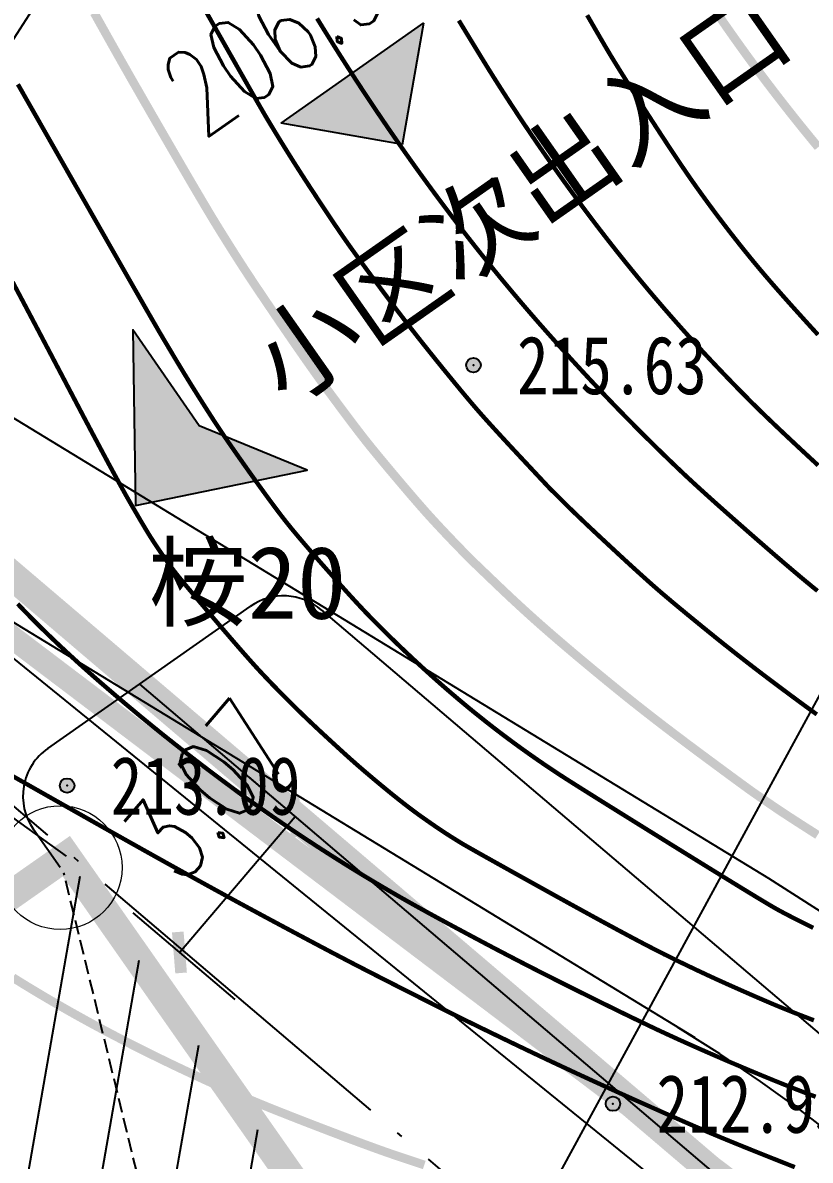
# Model space of a CAD drawing. Extents: x 36524600 to 36525730, y 2746759 to 2747713.
# Drawn here: x 36525044.26 to 36525057.8, y 2747414.23 to 2747433.79 of the extents above; entities that cross this region are included whole.
import ezdxf
from ezdxf.enums import TextEntityAlignment as Align

# ---------------------------------------------------------------- set-up
doc = ezdxf.new("R2010")
doc.units = 0
doc.header["$LTSCALE"] = 1000
doc.header["$MEASUREMENT"] = 0
for name, pattern in [('DASH', [0.35, 0.25, -0.1]), ('DOTE', [2.4200000000000004, 2, -0.2, 0.02, -0.2]), ('X2', [10, 8, -2])]:
    doc.linetypes.add(name, pattern=pattern)
for name, color, linetype in [('0-用地红线', 1, 'DOTE'), ('0-规划地下室', 2, 'Continuous'), ('0-规划建筑', 34, 'Continuous'), ('0-规划道路', 4, 'Continuous'), ('_0', 7, 'Continuous'), ('DGX', 251, 'Continuous'), ('DIM_COOR', 3, 'Continuous'), ('DIM_ELEV', 3, 'Continuous'), ('DIM_LEAD', 3, 'Continuous'), ('DIM_SYMB', 3, 'Continuous'), ('DLSS', 4, 'Continuous'), ('GCD', 252, 'Continuous'), ('PP-DX-PT', 251, 'Continuous'), ('PUB_DIM', 3, 'Continuous'), ('PUB_TEXT', 7, 'Continuous'), ('ZBTZ', 3, 'Continuous'), ('纵断_分栏线', 5, 'Continuous'), ('道路', 251, 'Continuous')]:
    doc.layers.add(name, color=color, linetype=linetype)
doc.layers.add('详细勘察布点方案1', color=96, linetype='Continuous', lineweight=5)
doc.styles.add('_TCH_DIM', font='SIMPLEX', dxfattribs={"bigfont": 'GBCBIG'})
doc.styles.add('_TCH_DIM_T3', font='SIMPLEX', dxfattribs={"width": 0.7058823529411765, "bigfont": 'GBCBIG'})
doc.styles.add('宋体', font='')
doc.styles.add('正等线体', font='宋体.shx', dxfattribs={"bigfont": '@@gbcbig.shx'})
doc.styles.add('黑体', font='simhei.ttf')
doc.styles.get('宋体').set_extended_font_data('SimSun')
doc.dimstyles.new('_TCH_ARCH_M_M&&1', dxfattribs={"dimtxt": 1.4875, "dimasz": 0.5, "dimexe": 1.25, "dimexo": 1.5, "dimgap": 0.6312500000000001, "dimtad": 1, "dimzin": 0, "dimdsep": 46, "dimtxsty": '_TCH_DIM_T3', "dimblk": 'ARCHTICK', "dimcen": 0.09, "dimclrt": 7, "dimazin": 2, "dimtfac": 1, "dimtdec": 0, "dimtix": 1, "dimtmove": 2, "dimatfit": 3, "dimfxl": 0, "dimtolj": 1, "dimtzin": 0, "dimarcsym": 0})

# ---------------------------------------------------------------- blocks, each defined once
blk = doc.blocks.new('A$C0AB94B1E')
h = blk.add_hatch()
h.set_pattern_fill('ANSI31', color=253, scale=10)
h.set_pattern_definition([(45, (0, 0), (-0.8838834764831843, 0.8838834764831844), [])])
h.paths.add_polyline_path([(3.50000000372529, -2.250000007450581), (3.49999999627471, -1.05000001937151), (10.99999807029963, -1.049999993294477), (10.99999805912375, -2.249999992549419), (17.80000000074506, -2.25000000372529), (17.80000000819564, 3.849999994039536), (17.80000045523047, 3.849999982863665), (17.79999954625964, 7.049999997019768), (10.99999902397394, 7.049999989569187), (10.99999919906259, 6.4499999769032), (7.500000007450581, 6.449999995529652), (7.500000007450581, 9.149999991059303), (6.49999999627471, 9.149999983608723), (6.5, 7.649999976158142), (5.299996089190245, 7.649999979883432), (5.299996104091406, 10.34999999403954), (-2.299999997019768, 10.34999999403954), (-2.299999997019768, 7.649999983608723), (-3.700000006705523, 7.649999976158142), (-3.700000006705523, 7.049999985843897), (-9.49999999254942, 7.049999993294477), (-9.5, 7.049999997019768), (-14.49999999627471, 7.049999978393316), (-14.50000001117587, -2.250000014901161), (-10.70000000670552, -2.250000018626451), (-10.69999999925494, -1.05000001937151), (-3.49999999627471, -1.05000001937151), (-3.50000000372529, -2.250000014901161)])
at = {"layer": '0-规划建筑', "const_width": 0.5}
blk.add_lwpolyline([(3.49999999627471, -1.05000001937151), (10.99999807029963, -1.049999993294477), (10.99999805912375, -2.249999992549419), (17.80000000074506, -2.25000000372529), (17.80000000819564, 3.849999994039536), (17.80000045523047, 3.849999982863665), (17.79999954625964, 7.049999997019768), (10.99999902397394, 7.049999989569187)], dxfattribs=at)
blk = doc.blocks.new('fdsafadf')
at = {"layer": '_0'}
h = blk.add_hatch(color=1, dxfattribs=at)
h.dxf.hatch_style = 1
h.paths.add_polyline_path([(6.604477675864473e-08, -0.2363507842837862), (-0.2630968902585664, 0.6553852909983107), (0.8126074999681805, -0.2363507839363592), (-0.263096889123517, -1.128086860264375)])
at = {"layer": '_0', "color": 1}
blk.add_lwpolyline([(6.604477675864473e-08, -0.2363507842837862), (-0.2630968902585664, 0.6553852909983107), (0.8126074999681805, -0.2363507839363592), (-0.263096889123517, -1.128086860264375)], close=True, dxfattribs=at)
blk = doc.blocks.new('_ArchTick')
at = {"color": 0, "linetype": 'ByBlock', "const_width": 0.4}
blk.add_lwpolyline([(-0.5, -0.5), (0.5, 0.5)], dxfattribs=at)
blk = doc.blocks.new('*D119')
at = {"layer": 'Defpoints', "color": 0, "transparency": 16777216}
for p in [(36525046.99656272, 2747421.7934338), (36525048.94175033, 2747420.137799155), (36525045.00742456, 2747419.456416458)]:
    blk.add_point(p, dxfattribs=at)
at = {"layer": 'PUB_DIM', "color": 0, "lineweight": -2, "transparency": 16777216}
for p, q in [((36525048.13882664, 2747420.821202789), (36525049.89363693, 2747419.327606644)), ((36525046.95261218, 2747417.800781809), (36525048.94175033, 2747420.137799155)), ((36525046.14968848, 2747418.484185446), (36525047.90449877, 2747416.990589298))]:
    blk.add_line(p, q, dxfattribs=at)
at = {"layer": 'PUB_DIM', "color": 0, "lineweight": -2, "transparency": 16777216, "xscale": 0.5, "yscale": 0.5, "zscale": 0.5}
for p, rotation in [((36525048.94175033, 2747420.137799155), 49.59743383378234), ((36525046.95261218, 2747417.800781809), 229.5974338337823)]:
    blk.add_blockref('_ArchTick', p, dxfattribs=dict(at, rotation=rotation))
at = {"layer": 'PUB_DIM', "color": 7, "transparency": 16777216, "insert": (36525047.44658787, 2747420.597230691), "char_height": 1.4875, "attachment_point": 5, "rotation": 49.59743383378233, "style": '_TCH_DIM_T3'}
blk.add_mtext('\\A1;3.07', dxfattribs=at)
blk = doc.blocks.new('gc200')
h = blk.add_hatch(color=256)
edge = h.paths.add_edge_path()
edge.add_arc((0, -5.551115123125783e-17), 0.2500000000000001, 0, 360)
blk.add_circle((0, -5.551115123125783e-17), 0.2500000000000001)
blk = doc.blocks.new('dxt')
at = {"color": 253, "linetype": 'Continuous', "const_width": 0.4, "flags": 128}
blk.add_lwpolyline([(36524922.61604883, 2747344.93800692), (36524949.84980333, 2747323.482457898), (36524956.19041754, 2747318.343128236), (36524981.12086248, 2747317.662737185), (36525049.0057507, 2747365.698391124), (36525057.08024363, 2747371.411938842), (36525063.17909683, 2747376.968154898), (36525066.0013711, 2747404.762423917), (36525064.28671034, 2747407.911012086), (36525064.28671034, 2747407.911012086), (36525039.283, 2747426.847)], close=True, dxfattribs=at)
at = {"layer": 'DGX', "color": 253, "linetype": 'Continuous', "flags": 128}
for points, const_width in [([(36525051.16494119, 2747414.146831863), (36525051.05620139, 2747414.182354703), (36525050.94757113, 2747414.218211113), (36525050.8390504, 2747414.254401091), (36525050.73063921, 2747414.290924638), (36525050.62233755, 2747414.327781755), (36525050.50750992, 2747414.367621517), (36525050.37952084, 2747414.413093002), (36525050.23837029, 2747414.464196209), (36525050.08405828, 2747414.520931138), (36525049.9165848, 2747414.58329779), (36525049.73594985, 2747414.651296165), (36525049.54215345, 2747414.724926262), (36525049.33519558, 2747414.804188081), (36525049.1284371, 2747414.883963657), (36525048.93523888, 2747414.959135022), (36525048.75560091, 2747415.029702179), (36525048.58952318, 2747415.095665126), (36525048.43700572, 2747415.157023862), (36525048.2980485, 2747415.21377839), (36525048.17265154, 2747415.265928707), (36525048.06081484, 2747415.313474815), (36525047.95583653, 2747415.358894059), (36525047.85101477, 2747415.404663783), (36525047.74634956, 2747415.450783988), (36525047.6418409, 2747415.497254675), (36525047.53748879, 2747415.544075842), (36525047.43329323, 2747415.59124749), (36525047.32925422, 2747415.638769619), (36525047.22537176, 2747415.686642228), (36525047.12153122, 2747415.734924324), (36525047.01761797, 2747415.783674911), (36525046.91363202, 2747415.832893988), (36525046.80957337, 2747415.882581557), (36525046.70544201, 2747415.932737616), (36525046.60123795, 2747415.983362166), (36525046.49696119, 2747416.034455208), (36525046.39261172, 2747416.08601674), (36525046.28845119, 2747416.137948224), (36525046.18474127, 2747416.190151124), (36525046.08148194, 2747416.242625437), (36525045.9786732, 2747416.295371165), (36525045.87631506, 2747416.348388307), (36525045.77440752, 2747416.401676863), (36525045.67295057, 2747416.455236834), (36525045.57194422, 2747416.509068219), (36525045.47128763, 2747416.563258077), (36525045.37087995, 2747416.617893467), (36525045.27072118, 2747416.67297439), (36525045.17081133, 2747416.728500844), (36525045.07115039, 2747416.78447283), (36525044.97173838, 2747416.840890348), (36525044.87257527, 2747416.897753398), (36525044.77366108, 2747416.955061981), (36525044.67500368, 2747417.012811508), (36525044.57661094, 2747417.070997396), (36525044.47848287, 2747417.129619644), (36525044.38061947, 2747417.188678252), (36525044.28302072, 2747417.248173219), (36525044.18568665, 2747417.308104546), (36525044.08861724, 2747417.368472233)], 0.1500000059604645), ([(36525057.53851564, 2747414.109138003), (36525057.31009128, 2747414.199457027), (36525057.09654552, 2747414.284297328), (36525056.89787837, 2747414.363658903), (36525056.71408983, 2747414.437541754), (36525056.5451799, 2747414.505945881), (36525056.39114857, 2747414.568871284), (36525056.25199585, 2747414.626317962), (36525056.12772174, 2747414.678285915), (36525056.00372385, 2747414.730913111), (36525055.8653998, 2747414.790337514), (36525055.71274959, 2747414.856559125), (36525055.54577322, 2747414.929577944), (36525055.36447069, 2747415.009393971), (36525055.168842, 2747415.096007206), (36525054.95888715, 2747415.189417649), (36525054.73460613, 2747415.289625299), (36525054.50332478, 2747415.393586065), (36525054.27236892, 2747415.498255854), (36525054.04173854, 2747415.603634667), (36525053.81143364, 2747415.709722502), (36525053.58145423, 2747415.816519361), (36525053.35180031, 2747415.924025242), (36525053.12247186, 2747416.032240146), (36525052.89346891, 2747416.141164074), (36525052.66830296, 2747416.248948794), (36525052.45048554, 2747416.353746075), (36525052.24001666, 2747416.455555918), (36525052.0368963, 2747416.554378322), (36525051.84112449, 2747416.650213287), (36525051.6527012, 2747416.743060814), (36525051.47162645, 2747416.832920902), (36525051.29790022, 2747416.919793553), (36525051.12966535, 2747417.004368586), (36525050.96506464, 2747417.087335826), (36525050.80409811, 2747417.168695271), (36525050.64676575, 2747417.248446924), (36525050.49306755, 2747417.326590782), (36525050.34300352, 2747417.403126846), (36525050.19657366, 2747417.478055117), (36525050.05377797, 2747417.551375593), (36525049.9041495, 2747417.628730684), (36525049.73722128, 2747417.715762795), (36525049.55299331, 2747417.812471928), (36525049.35146561, 2747417.918858081), (36525049.13263817, 2747418.034921256), (36525048.89651099, 2747418.160661452), (36525048.64308406, 2747418.296078669), (36525048.3723574, 2747418.441172907), (36525048.0824297, 2747418.59755282), (36525047.77139967, 2747418.766827062), (36525047.43926731, 2747418.948995632), (36525047.08603262, 2747419.144058531), (36525046.7116956, 2747419.352015758), (36525046.31625625, 2747419.572867314), (36525045.89971458, 2747419.806613199), (36525045.46207058, 2747420.053253412), (36525045.03761727, 2747420.293051559), (36525044.66064768, 2747420.506271244), (36525044.3311618, 2747420.692912467), (36525044.04915963, 2747420.852975229)], 0.075), ([(36525057.89689816, 2747415.320021003), (36525057.76164309, 2747415.370974332), (36525057.62246544, 2747415.424290642), (36525057.47526704, 2747415.481848567), (36525057.32004788, 2747415.543648107), (36525057.15680797, 2747415.609689262), (36525056.98554732, 2747415.679972032), (36525056.80626591, 2747415.754496417), (36525056.61896376, 2747415.833262417), (36525056.42364085, 2747415.916270032), (36525056.22777199, 2747416.000367102), (36525056.03883199, 2747416.082401468), (36525055.85682086, 2747416.16237313), (36525055.68173858, 2747416.240282088), (36525055.51358515, 2747416.316128342), (36525055.35236058, 2747416.389911892), (36525055.19806488, 2747416.461632737), (36525055.05069803, 2747416.531290879), (36525054.90284665, 2747416.602086246), (36525054.74709734, 2747416.677218771), (36525054.58345012, 2747416.756688451), (36525054.41190498, 2747416.840495289), (36525054.23246191, 2747416.928639283), (36525054.04512092, 2747417.021120434), (36525053.84988201, 2747417.117938742), (36525053.64674519, 2747417.219094206), (36525053.43984093, 2747417.322769941), (36525053.23329971, 2747417.427149061), (36525053.02712155, 2747417.532231566), (36525052.82130644, 2747417.638017457), (36525052.61585438, 2747417.744506733), (36525052.41076538, 2747417.851699393), (36525052.20603942, 2747417.959595439), (36525052.00167651, 2747418.068194871), (36525051.80394135, 2747418.173943173), (36525051.61909862, 2747418.273285832), (36525051.44714831, 2747418.366222848), (36525051.28809043, 2747418.452754221), (36525051.14192498, 2747418.532879951), (36525051.00865196, 2747418.606600037), (36525050.88827137, 2747418.673914481), (36525050.78078321, 2747418.734823281), (36525050.67993585, 2747418.792671975), (36525050.57947765, 2747418.850806098), (36525050.4794086, 2747418.909225652), (36525050.37972872, 2747418.967930637), (36525050.28043801, 2747419.026921051), (36525050.18153645, 2747419.086196896), (36525050.08302406, 2747419.145758171), (36525049.98490083, 2747419.205604875), (36525049.88708943, 2747419.265779296), (36525049.78951253, 2747419.326323718), (36525049.69217011, 2747419.387238141), (36525049.5950622, 2747419.448522566), (36525049.49818878, 2747419.510176992), (36525049.40154985, 2747419.572201419), (36525049.30514542, 2747419.634595847), (36525049.20897548, 2747419.697360276), (36525049.11304563, 2747419.760491044), (36525049.01736145, 2747419.823984486), (36525048.92192294, 2747419.887840602), (36525048.82673011, 2747419.952059392), (36525048.73178295, 2747420.016640856), (36525048.63708147, 2747420.081584996), (36525048.54262567, 2747420.146891809), (36525048.44841553, 2747420.212561296), (36525048.36007971, 2747420.274389678), (36525048.28324686, 2747420.328173172), (36525048.21791696, 2747420.37391178), (36525048.16409002, 2747420.411605502), (36525048.12176604, 2747420.441254336), (36525048.09094502, 2747420.462858284), (36525048.07162695, 2747420.476417345), (36525048.06381185, 2747420.48193152), (36525048.05617663, 2747420.487563745), (36525048.0373982, 2747420.501476956), (36525048.00747656, 2747420.523671153), (36525047.96641172, 2747420.554146337), (36525047.91420369, 2747420.592902507), (36525047.85085244, 2747420.639939664), (36525047.776358, 2747420.695257808), (36525047.69072035, 2747420.758856937), (36525047.59962214, 2747420.826742115), (36525047.50874601, 2747420.894918404), (36525047.41809197, 2747420.963385802), (36525047.32766001, 2747421.032144311), (36525047.23745012, 2747421.10119393), (36525047.14746232, 2747421.170534658), (36525047.0576966, 2747421.240166497), (36525046.96815297, 2747421.310089447), (36525046.87883513, 2747421.380300594), (36525046.78974681, 2747421.45079703), (36525046.70088799, 2747421.521578753), (36525046.6122587, 2747421.592645763), (36525046.52385891, 2747421.663998061), (36525046.43568864, 2747421.735635646), (36525046.34774788, 2747421.807558519), (36525046.26003663, 2747421.879766679), (36525046.17255854, 2747421.952257121), (36525046.08531724, 2747422.025026838), (36525045.99831273, 2747422.098075832), (36525045.91154501, 2747422.171404101), (36525045.82501408, 2747422.245011647), (36525045.73871994, 2747422.318898468), (36525045.6526626, 2747422.393064565), (36525045.56684204, 2747422.467509938), (36525045.48133362, 2747422.542282362), (36525045.39621267, 2747422.617429611), (36525045.31147919, 2747422.692951687), (36525045.22713318, 2747422.768848589), (36525045.14317465, 2747422.845120316), (36525045.05960359, 2747422.921766869), (36525044.97641999, 2747422.998788248), (36525044.89362387, 2747423.076184453), (36525044.81127064, 2747423.154020376), (36525044.72941571, 2747423.23236091), (36525044.6480591, 2747423.311206053), (36525044.56720079, 2747423.390555808), (36525044.48684078, 2747423.470410173), (36525044.40697908, 2747423.550769148), (36525044.32761569, 2747423.631632734), (36525044.2487506, 2747423.713000931), (36525044.17039613, 2747423.794860952)], 0.075), ([(36525057.86648946, 2747416.634588502), (36525057.78904215, 2747416.663891016), (36525057.71169125, 2747416.693444605), (36525057.63443673, 2747416.72324927), (36525057.55727862, 2747416.75330501), (36525057.48021691, 2747416.783611827), (36525057.40325158, 2747416.814169718), (36525057.32167947, 2747416.847133948), (36525057.23079737, 2747416.884659778), (36525057.13060529, 2747416.926747209), (36525057.02110323, 2747416.973396241), (36525056.90229118, 2747417.024606873), (36525056.77416915, 2747417.080379106), (36525056.63673713, 2747417.140712939), (36525056.48999514, 2747417.205608374), (36525056.33879726, 2747417.273210471), (36525056.18799759, 2747417.341664293), (36525056.03759614, 2747417.410969841), (36525055.8875929, 2747417.481127115), (36525055.73798789, 2747417.552136113), (36525055.58878108, 2747417.623996838), (36525055.4399725, 2747417.696709288), (36525055.29156213, 2747417.770273463), (36525055.13114017, 2747417.851552817), (36525054.94629683, 2747417.9474108), (36525054.73703209, 2747418.057847415), (36525054.50334597, 2747418.182862659), (36525054.24523846, 2747418.322456534), (36525053.96270957, 2747418.476629039), (36525053.65575929, 2747418.645380174), (36525053.32438761, 2747418.82870994), (36525053.00009893, 2747419.008742464), (36525052.71439761, 2747419.167601875), (36525052.46728364, 2747419.305288173), (36525052.25875705, 2747419.421801358), (36525052.08881781, 2747419.517141429), (36525051.95746593, 2747419.591308387), (36525051.86470141, 2747419.644302232), (36525051.81052426, 2747419.676122963), (36525051.7756763, 2747419.697413801), (36525051.74089937, 2747419.718817964), (36525051.70619348, 2747419.740335452), (36525051.67155863, 2747419.761966265), (36525051.6369948, 2747419.783710403), (36525051.60250201, 2747419.805567867), (36525051.56808026, 2747419.827538655), (36525051.53372954, 2747419.849622769), (36525051.4973861, 2747419.873317572), (36525051.45698619, 2747419.900120429), (36525051.41252981, 2747419.930031339), (36525051.36401696, 2747419.963050302), (36525051.31144764, 2747419.999177319), (36525051.25482184, 2747420.038412388), (36525051.19413957, 2747420.080755512), (36525051.12940083, 2747420.126206689), (36525051.06089999, 2747420.175138616), (36525050.98893141, 2747420.227923993), (36525050.91349508, 2747420.28456282), (36525050.83459102, 2747420.345055095), (36525050.75221921, 2747420.409400819), (36525050.66637966, 2747420.477599993), (36525050.57707237, 2747420.549652616), (36525050.48429734, 2747420.625558687), (36525050.39150096, 2747420.702317743), (36525050.30212966, 2747420.776929315), (36525050.21618342, 2747420.849393406), (36525050.13366225, 2747420.919710014), (36525050.05456614, 2747420.98787914), (36525049.9788951, 2747421.053900783), (36525049.90664912, 2747421.117774944), (36525049.8378282, 2747421.179501623), (36525049.77098798, 2747421.240032395), (36525049.70468408, 2747421.300318838), (36525049.63891649, 2747421.36036095), (36525049.57368521, 2747421.420158732), (36525049.50899026, 2747421.479712184), (36525049.44483162, 2747421.539021305), (36525049.38120929, 2747421.598086097), (36525049.3181233, 2747421.656906558), (36525049.25542936, 2747421.715733127), (36525049.19298324, 2747421.774816239), (36525049.13078495, 2747421.834155895), (36525049.06883448, 2747421.893752095), (36525049.00713182, 2747421.95360484), (36525048.945677, 2747422.013714128), (36525048.88446999, 2747422.07407996), (36525048.8235108, 2747422.134702337), (36525048.76280362, 2747422.195577074), (36525048.70235264, 2747422.25669999), (36525048.64215786, 2747422.318071084), (36525048.58221928, 2747422.379690356), (36525048.5225369, 2747422.441557807), (36525048.46311072, 2747422.503673436), (36525048.40394073, 2747422.566037243), (36525048.34502694, 2747422.628649229), (36525048.28095328, 2747422.697980214), (36525048.20630367, 2747422.78050102), (36525048.12107811, 2747422.876211646), (36525048.0252766, 2747422.985112092), (36525047.91889915, 2747423.107202358), (36525047.80194574, 2747423.242482445), (36525047.67441639, 2747423.390952352), (36525047.53631109, 2747423.552612079), (36525047.40024059, 2747423.712526664), (36525047.27881563, 2747423.855761143), (36525047.17203621, 2747423.982315516), (36525047.07990234, 2747424.092189783), (36525047.002414, 2747424.185383945), (36525046.93957122, 2747424.261898001), (36525046.89137397, 2747424.321731951), (36525046.85782227, 2747424.364885795), (36525046.83167784, 2747424.399760746), (36525046.8057024, 2747424.434758017), (36525046.77989595, 2747424.469877608), (36525046.7542585, 2747424.505119518), (36525046.72879004, 2747424.540483749), (36525046.70349058, 2747424.575970299), (36525046.6783601, 2747424.611579168), (36525046.65339862, 2747424.647310358), (36525046.62860841, 2747424.683160587), (36525046.60399175, 2747424.719126578), (36525046.57954865, 2747424.75520833), (36525046.5552791, 2747424.791405843), (36525046.5311831, 2747424.827719117), (36525046.50726065, 2747424.864148152), (36525046.48351175, 2747424.900692948), (36525046.45993641, 2747424.937353505), (36525046.43381517, 2747424.978861175), (36525046.40242857, 2747425.029947309), (36525046.36577661, 2747425.090611908), (36525046.3238593, 2747425.160854972), (36525046.27667665, 2747425.2406765), (36525046.22422864, 2747425.330076493), (36525046.16651527, 2747425.429054951), (36525046.10353655, 2747425.537611873), (36525046.02983389, 2747425.66708988), (36525045.93994869, 2747425.828831594), (36525045.83388095, 2747426.022837014), (36525045.71163067, 2747426.249106139), (36525045.57319785, 2747426.507638971), (36525045.41858249, 2747426.798435508), (36525045.2477846, 2747427.121495752), (36525045.06080417, 2747427.476819701), (36525044.87109974, 2747427.837820287), (36525044.69212987, 2747428.177910438), (36525044.52389456, 2747428.497090155), (36525044.36639381, 2747428.795359438), (36525044.21962761, 2747429.072718286), (36525044.08359598, 2747429.329166701)], 0.075), ([(36525057.93031511, 2747419.820895623), (36525057.84472495, 2747419.875154088), (36525057.7533557, 2747419.933354183), (36525057.66210097, 2747419.991733678), (36525057.57685436, 2747420.046530339), (36525057.49761588, 2747420.097744167), (36525057.42438553, 2747420.145375161), (36525057.3571633, 2747420.189423323), (36525057.29594918, 2747420.229888651), (36525057.2407432, 2747420.266771145), (36525057.19154534, 2747420.300070806), (36525057.14564088, 2747420.331420604), (36525057.10031512, 2747420.362453509), (36525057.05556804, 2747420.393169519), (36525057.01139965, 2747420.423568637), (36525056.96780995, 2747420.453650861), (36525056.92479895, 2747420.483416191), (36525056.88236663, 2747420.512864628), (36525056.84051301, 2747420.541996172), (36525056.78930991, 2747420.578226671), (36525056.71882919, 2747420.628971975), (36525056.62907085, 2747420.694232085), (36525056.52003488, 2747420.774006999), (36525056.39172129, 2747420.868296719), (36525056.24413007, 2747420.977101244), (36525056.07726123, 2747421.100420573), (36525055.89111476, 2747421.238254708), (36525055.69800542, 2747421.382043044), (36525055.51024796, 2747421.523224976), (36525055.32784238, 2747421.661800505), (36525055.15078868, 2747421.79776963), (36525054.97908685, 2747421.931132351), (36525054.81273691, 2747422.061888669), (36525054.65173885, 2747422.190038583), (36525054.49609267, 2747422.315582094), (36525054.3450397, 2747422.438651547), (36525054.19782126, 2747422.559379287), (36525054.05443737, 2747422.677765313), (36525053.91488802, 2747422.793809627), (36525053.7791732, 2747422.907512228), (36525053.64729293, 2747423.018873116), (36525053.5192472, 2747423.127892292), (36525053.39503601, 2747423.234569754), (36525053.27309132, 2747423.340460703), (36525053.15184508, 2747423.447120339), (36525053.03129728, 2747423.554548661), (36525052.91144793, 2747423.66274567), (36525052.79229704, 2747423.771711367), (36525052.67384461, 2747423.881445749), (36525052.55609062, 2747423.991948818), (36525052.43903507, 2747424.103220575), (36525052.32905111, 2747424.208474113), (36525052.23251183, 2747424.300922528), (36525052.14941725, 2747424.380565821), (36525052.07976736, 2747424.447403992), (36525052.02356216, 2747424.50143704), (36525051.98080166, 2747424.542664965), (36525051.95148585, 2747424.571087767), (36525051.93561473, 2747424.586705448), (36525051.92381166, 2747424.598682373), (36525051.90669999, 2747424.616182912), (36525051.8842797, 2747424.639207062), (36525051.85655081, 2747424.667754826), (36525051.82351332, 2747424.701826203), (36525051.78516722, 2747424.741421192), (36525051.74151251, 2747424.786539794), (36525051.69254921, 2747424.837182009), (36525051.64102217, 2747424.89067125), (36525051.58967626, 2747424.944330934), (36525051.53851148, 2747424.998161058), (36525051.48752784, 2747425.052161624), (36525051.43672533, 2747425.10633263), (36525051.38610396, 2747425.160674078), (36525051.33566371, 2747425.215185968), (36525051.28540461, 2747425.269868298), (36525051.23238117, 2747425.328304597), (36525051.17364793, 2747425.394078393), (36525051.1092049, 2747425.467189684), (36525051.03905207, 2747425.547638471), (36525050.96318944, 2747425.635424755), (36525050.88161701, 2747425.730548534), (36525050.79433479, 2747425.83300981), (36525050.70134276, 2747425.942808582), (36525050.60861898, 2747426.052838048), (36525050.52214149, 2747426.155991409), (36525050.44191027, 2747426.252268664), (36525050.36792533, 2747426.341669813), (36525050.30018667, 2747426.424194856), (36525050.2386943, 2747426.499843793), (36525050.1834482, 2747426.568616624), (36525050.13444839, 2747426.63051335), (36525050.08590934, 2747426.692781464), (36525050.03204554, 2747426.762668463), (36525049.97285699, 2747426.840174348), (36525049.90834369, 2747426.925299117), (36525049.83850563, 2747427.018042771), (36525049.76334283, 2747427.118405309), (36525049.68285527, 2747427.226386732), (36525049.59704296, 2747427.341987041), (36525049.50614712, 2747427.46557059), (36525049.41040894, 2747427.597501738), (36525049.30982842, 2747427.737780485), (36525049.20440558, 2747427.88640683), (36525049.0941404, 2747428.043380773), (36525048.97903288, 2747428.208702315), (36525048.85908304, 2747428.382371454), (36525048.73429086, 2747428.564388193), (36525048.61165237, 2747428.744196169), (36525048.49816356, 2747428.911239023), (36525048.39382445, 2747429.065516754), (36525048.29863504, 2747429.207029362), (36525048.21259531, 2747429.335776849), (36525048.13570528, 2747429.451759212), (36525048.06796495, 2747429.554976453), (36525048.00937431, 2747429.645428571), (36525047.95546295, 2747429.729563784), (36525047.90176047, 2747429.813830309), (36525047.84826688, 2747429.898228145), (36525047.79498217, 2747429.982757293), (36525047.74190633, 2747430.067417752), (36525047.68903937, 2747430.152209523), (36525047.6363813, 2747430.237132605), (36525047.5839321, 2747430.322186999), (36525047.52713613, 2747430.41529796), (36525047.46143775, 2747430.524390743), (36525047.38683694, 2747430.649465349), (36525047.30333371, 2747430.790521777), (36525047.21092807, 2747430.947560027), (36525047.10962, 2747431.120580099), (36525046.99940951, 2747431.309581994), (36525046.8802966, 2747431.514565711), (36525046.75909842, 2747431.723630109), (36525046.6426321, 2747431.924874049), (36525046.53089765, 2747432.118297528), (36525046.42389507, 2747432.303900548), (36525046.32162435, 2747432.481683109), (36525046.22408551, 2747432.65164521), (36525046.13127853, 2747432.813786852), (36525046.04320342, 2747432.968108034), (36525045.95235078, 2747433.128039482), (36525045.85121121, 2747433.307011919), (36525045.73978471, 2747433.505025346), (36525045.61807129, 2747433.722079763), (36525045.48607094, 2747433.95817517)], 0.1500000059604645), ([(36525047.19489879, 2747434.358031064), (36525047.815591, 2747433.262634131), (36525048.2255938, 2747432.542271928), (36525048.4249072, 2747432.196944456), (36525048.51930729, 2747432.039391636), (36525048.61457019, 2747431.882353392), (36525048.71069588, 2747431.725829724), (36525048.80768438, 2747431.569820632), (36525048.90553567, 2747431.414326116), (36525049.00424977, 2747431.259346175), (36525049.10382666, 2747431.10488081), (36525049.20426635, 2747430.95093002), (36525049.30212859, 2747430.802148065), (36525049.3939731, 2747430.663189203), (36525049.4797999, 2747430.534053432), (36525049.55960897, 2747430.414740754), (36525049.63340033, 2747430.305251169), (36525049.70117397, 2747430.205584676), (36525049.76292989, 2747430.115741275), (36525049.81866808, 2747430.035720967), (36525049.8749564, 2747429.956109094), (36525049.9383627, 2747429.867490999), (36525050.00888696, 2747429.769866683), (36525050.08652918, 2747429.663236145), (36525050.17128938, 2747429.547599386), (36525050.26316755, 2747429.422956405), (36525050.36216369, 2747429.289307202), (36525050.4682778, 2747429.146651778), (36525050.57830524, 2747428.999770998), (36525050.68904137, 2747428.853445728), (36525050.8004862, 2747428.707675968), (36525050.91263972, 2747428.562461718), (36525051.02550194, 2747428.417802978), (36525051.13907285, 2747428.273699748), (36525051.25335246, 2747428.130152028), (36525051.36834075, 2747427.987159818), (36525051.48023455, 2747427.849036429), (36525051.58523067, 2747427.720095171), (36525051.68332911, 2747427.600336044), (36525051.77452987, 2747427.489759049), (36525051.85883296, 2747427.388364185), (36525051.93623835, 2747427.296151452), (36525052.00674606, 2747427.213120851), (36525052.0703561, 2747427.139272382), (36525052.13459126, 2747427.065970563), (36525052.20697436, 2747426.984579918), (36525052.2875054, 2747426.895100444), (36525052.37618437, 2747426.797532143), (36525052.47301129, 2747426.691875014), (36525052.57798614, 2747426.578129057), (36525052.69110893, 2747426.456294273), (36525052.81237966, 2747426.32637066), (36525052.92989419, 2747426.200771686), (36525053.03174841, 2747426.091910817), (36525053.1179423, 2747425.999788053), (36525053.18847587, 2747425.924403394), (36525053.24334911, 2747425.86575684), (36525053.28256203, 2747425.823848391), (36525053.30611462, 2747425.798678047), (36525053.31400689, 2747425.790245808), (36525053.31813353, 2747425.786141632), (36525053.3303892, 2747425.773955478), (36525053.35077392, 2747425.753687345), (36525053.37928768, 2747425.725337234), (36525053.41593049, 2747425.688905145), (36525053.46070234, 2747425.644391077), (36525053.51360323, 2747425.591795031), (36525053.57463317, 2747425.531117007), (36525053.64407006, 2747425.462639472), (36525053.72219182, 2747425.386644892), (36525053.80899844, 2747425.303133268), (36525053.90448993, 2747425.212104599), (36525054.00866628, 2747425.113558887), (36525054.12152751, 2747425.007496131), (36525054.2430736, 2747424.89391633), (36525054.37330455, 2747424.772819485), (36525054.50381982, 2747424.652000732), (36525054.62621882, 2747424.539255207), (36525054.74050158, 2747424.434582911), (36525054.84666807, 2747424.337983843), (36525054.94471832, 2747424.249458003), (36525055.0346523, 2747424.169005392), (36525055.11647003, 2747424.096626009), (36525055.19017151, 2747424.032319854), (36525055.26436795, 2747423.96858298), (36525055.34767058, 2747423.89791144), (36525055.44007941, 2747423.820305234), (36525055.54159442, 2747423.735764361), (36525055.65221561, 2747423.644288822), (36525055.77194299, 2747423.545878617), (36525055.90077656, 2747423.440533746), (36525056.03871632, 2747423.328254208), (36525056.18148714, 2747423.212863655), (36525056.3248139, 2747423.098185738), (36525056.4686966, 2747422.984220456), (36525056.61313525, 2747422.870967811), (36525056.75812984, 2747422.7584278), (36525056.90368036, 2747422.646600426), (36525057.04978683, 2747422.535485687), (36525057.19644925, 2747422.425083583), (36525057.33890805, 2747422.318633768), (36525057.47240367, 2747422.219375893), (36525057.59693611, 2747422.127309958), (36525057.71250539, 2747422.042435962), (36525057.8191115, 2747421.964753907), (36525057.91675442, 2747421.894263792)], 0.075), ([(36525049.32087024, 2747433.861470846), (36525049.39031892, 2747433.748241373), (36525049.4601233, 2747433.6352293), (36525049.53028338, 2747433.522434627), (36525049.60079916, 2747433.409857355), (36525049.67166786, 2747433.297501914), (36525049.74288668, 2747433.185372734), (36525049.81445565, 2747433.073469816), (36525049.88637475, 2747432.961793159), (36525049.95864398, 2747432.850342763), (36525050.03126334, 2747432.739118628), (36525050.10423283, 2747432.628120755), (36525050.17755246, 2747432.517349143), (36525050.25121932, 2747432.406808151), (36525050.32523053, 2747432.296502139), (36525050.39958608, 2747432.186431107), (36525050.47428597, 2747432.076595054), (36525050.5493302, 2747431.96699398), (36525050.62471878, 2747431.857627886), (36525050.70045169, 2747431.748496771), (36525050.77652895, 2747431.639600636), (36525050.85299005, 2747431.530920933), (36525050.92987448, 2747431.422439114), (36525051.00718225, 2747431.31415518), (36525051.08491334, 2747431.20606913), (36525051.16306777, 2747431.098180965), (36525051.24164554, 2747430.990490684), (36525051.32064664, 2747430.882998289), (36525051.40007107, 2747430.775703777), (36525051.47985127, 2747430.668737017), (36525051.55991967, 2747430.562227875), (36525051.64027628, 2747430.456176351), (36525051.72092109, 2747430.350582445), (36525051.80185411, 2747430.245446158), (36525051.88307533, 2747430.140767489), (36525051.96458475, 2747430.036546438), (36525052.04638238, 2747429.932783005), (36525052.12851834, 2747429.82940696), (36525052.21104275, 2747429.726348075), (36525052.29395562, 2747429.623606348), (36525052.37725696, 2747429.52118178), (36525052.46094675, 2747429.419074371), (36525052.54502501, 2747429.317284121), (36525052.62949172, 2747429.215811029), (36525052.71434689, 2747429.114655096), (36525052.80026791, 2747429.01308305), (36525052.8879322, 2747428.910361618), (36525052.97733976, 2747428.8064908), (36525053.06849058, 2747428.701470596), (36525053.16138466, 2747428.595301007), (36525053.25602201, 2747428.487982031), (36525053.35240261, 2747428.37951367), (36525053.45052648, 2747428.269895924), (36525053.54866821, 2747428.160964297), (36525053.64510239, 2747428.054554297), (36525053.73982903, 2747427.950665923), (36525053.83284813, 2747427.849299175), (36525053.92415969, 2747427.750454053), (36525054.0137637, 2747427.654130558), (36525054.10166017, 2747427.560328689), (36525054.1878491, 2747427.469048446), (36525054.27333119, 2747427.379172045), (36525054.35910716, 2747427.289581701), (36525054.445177, 2747427.200277413), (36525054.53154072, 2747427.111259183), (36525054.61819831, 2747427.022527009), (36525054.70514978, 2747426.934080893), (36525054.79239513, 2747426.845920833), (36525054.87993436, 2747426.75804683), (36525054.96776362, 2747426.670462721), (36525055.05587909, 2747426.583172341), (36525055.14428077, 2747426.496175692), (36525055.23296866, 2747426.409472772), (36525055.32194275, 2747426.323063583), (36525055.41120305, 2747426.236948123), (36525055.50074956, 2747426.151126393), (36525055.59058228, 2747426.065598394), (36525055.68658818, 2747425.975325654), (36525055.79465425, 2747425.875269703), (36525055.91478048, 2747425.765430542), (36525056.04696688, 2747425.64580817), (36525056.19121344, 2747425.516402587), (36525056.34752017, 2747425.377213793), (36525056.51588707, 2747425.22824179), (36525056.69631412, 2747425.069486575), (36525056.87712397, 2747424.91116348), (36525057.04663926, 2747424.763487834), (36525057.20485999, 2747424.62645964), (36525057.35178614, 2747424.500078895), (36525057.48741772, 2747424.384345599), (36525057.61175474, 2747424.279259754), (36525057.72479719, 2747424.184821359), (36525057.82654507, 2747424.101030414), (36525057.9289851, 2747424.018083482)], 0.075), ([(36525051.75927673, 2747433.825384196), (36525052.00844754, 2747433.417080536), (36525052.18210503, 2747433.133496415), (36525052.28024922, 2747432.974631838), (36525052.34079143, 2747432.878226615), (36525052.40164296, 2747432.782020563), (36525052.46280383, 2747432.686013682), (36525052.52427402, 2747432.590205972), (36525052.58605355, 2747432.494597433), (36525052.64814241, 2747432.399188064), (36525052.71054059, 2747432.303977866), (36525052.77324812, 2747432.208966838), (36525052.83626235, 2747432.114158948), (36525052.89958064, 2747432.019558161), (36525052.96320301, 2747431.925164476), (36525053.02712946, 2747431.830977895), (36525053.09135998, 2747431.736998417), (36525053.15589458, 2747431.643226042), (36525053.22073326, 2747431.549660771), (36525053.285876, 2747431.456302602), (36525053.3513201, 2747431.363155432), (36525053.41706282, 2747431.270223155), (36525053.48310415, 2747431.177505772), (36525053.54944412, 2747431.085003283), (36525053.6160827, 2747430.992715687), (36525053.68301991, 2747430.900642985), (36525053.75025573, 2747430.808785177), (36525053.81779018, 2747430.717142263), (36525053.88563197, 2747430.62573039), (36525053.95378982, 2747430.534565707), (36525054.02226374, 2747430.443648213), (36525054.09105373, 2747430.352977908), (36525054.16015978, 2747430.262554794), (36525054.2295819, 2747430.172378868), (36525054.29932008, 2747430.082450133), (36525054.36937432, 2747429.992768587), (36525054.43975551, 2747429.903347273), (36525054.51047451, 2747429.814199236), (36525054.58153133, 2747429.725324474), (36525054.65292596, 2747429.636722988), (36525054.72465841, 2747429.548394777), (36525054.79672868, 2747429.460339842), (36525054.86913676, 2747429.372558184), (36525054.94188266, 2747429.2850498), (36525055.01496211, 2747429.197819788), (36525055.08837089, 2747429.110873241), (36525055.16210897, 2747429.024210161), (36525055.23617637, 2747428.937830546), (36525055.31057308, 2747428.851734398), (36525055.3852991, 2747428.765921716), (36525055.46035443, 2747428.680392499), (36525055.53573908, 2747428.595146748), (36525055.61146773, 2747428.510169802), (36525055.68755508, 2747428.425446997), (36525055.76400112, 2747428.340978335), (36525055.84080587, 2747428.256763814), (36525055.91796932, 2747428.172803435), (36525055.99549147, 2747428.089097199), (36525056.07337231, 2747428.005645105), (36525056.15161185, 2747427.922447152), (36525056.23015679, 2747427.839534475), (36525056.30895384, 2747427.756938207), (36525056.388003, 2747427.674658348), (36525056.46730426, 2747427.592694897), (36525056.54685763, 2747427.511047855), (36525056.6266631, 2747427.429717222), (36525056.70672067, 2747427.348702997), (36525056.78703035, 2747427.268005182), (36525056.87287555, 2747427.182830412), (36525056.96953968, 2747427.088385328), (36525057.07702274, 2747426.984669928), (36525057.19532473, 2747426.871684212), (36525057.32444564, 2747426.749428181), (36525057.46438549, 2747426.617901835), (36525057.61514427, 2747426.477105173), (36525057.77672198, 2747426.327038195), (36525057.93867493, 2747426.177376261)], 0.075), ([(36525053.96674386, 2747433.917664714), (36525054.10071355, 2747433.685336133), (36525054.21243956, 2747433.492865327), (36525054.30192189, 2747433.340252295), (36525054.36916053, 2747433.227497037), (36525054.42914355, 2747433.129094599), (36525054.49685901, 2747433.019540031), (36525054.57230689, 2747432.898833329), (36525054.65548721, 2747432.766974497), (36525054.74639996, 2747432.623963532), (36525054.84504515, 2747432.469800435), (36525054.95142277, 2747432.304485207), (36525055.06553283, 2747432.128017846), (36525055.18003881, 2747431.951819907), (36525055.2876042, 2747431.787312941), (36525055.38822901, 2747431.634496949), (36525055.48191324, 2747431.49337193), (36525055.56865688, 2747431.363937885), (36525055.64845994, 2747431.246194813), (36525055.72132241, 2747431.140142715), (36525055.7872443, 2747431.04578159), (36525055.84989869, 2747430.957414754), (36525055.91295868, 2747430.869345523), (36525055.97642426, 2747430.781573896), (36525056.04029544, 2747430.694099873), (36525056.10457222, 2747430.606923455), (36525056.16925459, 2747430.520044641), (36525056.23434257, 2747430.433463431), (36525056.29983613, 2747430.347179826), (36525056.36572962, 2747430.261201255), (36525056.43201738, 2747430.175535147), (36525056.4986994, 2747430.090181503), (36525056.56577569, 2747430.005140322), (36525056.63324624, 2747429.920411604), (36525056.70111105, 2747429.835995351), (36525056.76937012, 2747429.751891561), (36525056.83802345, 2747429.668100234), (36525056.91002563, 2747429.581415259), (36525056.98833124, 2747429.488630523), (36525057.07294025, 2747429.389746026), (36525057.16385269, 2747429.284761767), (36525057.26106855, 2747429.173677748), (36525057.36458784, 2747429.056493968), (36525057.47441053, 2747428.933210427), (36525057.59053665, 2747428.803827126), (36525057.70855965, 2747428.673222282), (36525057.82407296, 2747428.546274118), (36525057.93707659, 2747428.422982633)], 0.075), ([(36525056.23088639, 2747433.908335549), (36525056.30086488, 2747433.806874761), (36525056.37124804, 2747433.705696692), (36525056.44203589, 2747433.604801341), (36525056.51322843, 2747433.504188708), (36525056.58482565, 2747433.403858794), (36525056.65682755, 2747433.303811598), (36525056.72922952, 2747433.20405353), (36525056.8020269, 2747433.104590999), (36525056.8752197, 2747433.005424006), (36525056.94880793, 2747432.906552549), (36525057.02279158, 2747432.80797663), (36525057.09717064, 2747432.709696248), (36525057.17194513, 2747432.611711403), (36525057.24711505, 2747432.514022096), (36525057.32267554, 2747432.416634583), (36525057.39862179, 2747432.319555123), (36525057.47495379, 2747432.222783716), (36525057.55167153, 2747432.126320361), (36525057.62877503, 2747432.030165059), (36525057.70626428, 2747431.934317809), (36525057.78413928, 2747431.838778612), (36525057.86240004, 2747431.743547468), (36525057.94101856, 2747431.648597836)], 0.1500000059604645), ([(36525044.17380458, 2747432.728977081), (36525045.17156318, 2747430.978732683), (36525045.91032448, 2747429.684514147), (36525046.39008848, 2747428.846321472), (36525046.61085518, 2747428.464154659), (36525046.6993866, 2747428.314888154), (36525046.78244479, 2747428.175396406), (36525046.86002973, 2747428.045679413), (36525046.93214143, 2747427.925737176), (36525046.99877989, 2747427.815569694), (36525047.05994509, 2747427.715176969), (36525047.11563706, 2747427.624558999), (36525047.16585577, 2747427.543715786), (36525047.21341386, 2747427.467808305), (36525047.26112391, 2747427.391997534), (36525047.30898593, 2747427.316283474), (36525047.35699993, 2747427.240666123), (36525047.4051659, 2747427.165145482), (36525047.45348383, 2747427.089721552), (36525047.50195374, 2747427.014394331), (36525047.55057562, 2747426.93916382), (36525047.60271227, 2747426.859572283), (36525047.66172649, 2747426.771161982), (36525047.72761828, 2747426.673932919), (36525047.80038764, 2747426.567885093), (36525047.88003457, 2747426.453018504), (36525047.96655907, 2747426.329333151), (36525048.05996114, 2747426.196829036), (36525048.16024078, 2747426.055506158), (36525048.26095778, 2747425.914507427), (36525048.35567191, 2747425.782975757), (36525048.44438319, 2747425.660911146), (36525048.5270916, 2747425.548313594), (36525048.60379715, 2747425.445183103), (36525048.67449984, 2747425.35151967), (36525048.73919967, 2747425.267323297), (36525048.79789663, 2747425.192593984), (36525048.85753363, 2747425.118589859), (36525048.92505355, 2747425.036569053), (36525049.0004564, 2747424.946531566), (36525049.08374216, 2747424.848477396), (36525049.17491086, 2747424.742406545), (36525049.27396248, 2747424.628319012), (36525049.38089702, 2747424.506214797), (36525049.49571449, 2747424.3760939), (36525049.61095942, 2747424.246343192), (36525049.71917634, 2747424.125349543), (36525049.82036528, 2747424.013112953), (36525049.91452621, 2747423.909633422), (36525050.00165914, 2747423.81491095), (36525050.08176408, 2747423.728945537), (36525050.15484101, 2747423.651737182), (36525050.22088996, 2747423.583285887), (36525050.28354989, 2747423.519339053), (36525050.34645984, 2747423.455644082), (36525050.40961977, 2747423.392200974), (36525050.47302972, 2747423.32900973), (36525050.53668965, 2747423.266070348), (36525050.6005996, 2747423.20338283), (36525050.66475955, 2747423.140947175), (36525050.72916949, 2747423.078763383), (36525050.79382538, 2747423.016835352), (36525050.85872316, 2747422.955166979), (36525050.92386284, 2747422.893758263), (36525050.98924441, 2747422.832609206), (36525051.05486786, 2747422.771719805), (36525051.12073321, 2747422.711090064), (36525051.18684045, 2747422.65071998), (36525051.25318958, 2747422.590609553), (36525051.31978792, 2747422.530783361), (36525051.3866428, 2747422.471265978), (36525051.45375422, 2747422.412057405), (36525051.52112217, 2747422.353157642), (36525051.58874666, 2747422.294566689), (36525051.65662769, 2747422.236284545), (36525051.72476526, 2747422.178311211), (36525051.79315936, 2747422.120646686), (36525051.8618222, 2747422.063310914), (36525051.930766, 2747422.006323838), (36525051.99999075, 2747421.949685456), (36525052.06949645, 2747421.89339577), (36525052.13928309, 2747421.837454779), (36525052.20935069, 2747421.781862483), (36525052.27969924, 2747421.726618882), (36525052.35032874, 2747421.671723977), (36525052.4212321, 2747421.617183251), (36525052.49240223, 2747421.56300219), (36525052.56383912, 2747421.509180793), (36525052.63554277, 2747421.45571906), (36525052.70751318, 2747421.402616992), (36525052.77975037, 2747421.349874588), (36525052.85225432, 2747421.297491849), (36525052.92502502, 2747421.245468774), (36525052.9980552, 2747421.193810559), (36525053.07133751, 2747421.142522401), (36525053.14487199, 2747421.0916043), (36525053.21865861, 2747421.041056255), (36525053.29269738, 2747420.990878266), (36525053.36698832, 2747420.941070335), (36525053.44153139, 2747420.89163246), (36525053.51632662, 2747420.842564641), (36525053.61134093, 2747420.781360934), (36525053.74654124, 2747420.695515397), (36525053.92192756, 2747420.585028028), (36525054.13749988, 2747420.449898828), (36525054.39325821, 2747420.290127797), (36525054.68920254, 2747420.105714934), (36525055.02533288, 2747419.896660239), (36525055.40164922, 2747419.662963714), (36525055.77709352, 2747419.430215234), (36525056.11060774, 2747419.224004677), (36525056.40219187, 2747419.044332044), (36525056.65184592, 2747418.891197334), (36525056.85956987, 2747418.764600547), (36525057.02536374, 2747418.664541683), (36525057.14922751, 2747418.591020742), (36525057.23116121, 2747418.544037724), (36525057.29615154, 2747418.508626401), (36525057.36918525, 2747418.469820543), (36525057.45026234, 2747418.42762015), (36525057.53938279, 2747418.382025223), (36525057.63654662, 2747418.333035761), (36525057.74175382, 2747418.280651764), (36525057.85500441, 2747418.224873232)], 0.075)]:
    blk.add_lwpolyline(points, dxfattribs=dict(at, const_width=const_width))
at = {"layer": 'DLSS', "color": 253, "linetype": 'X2'}
for p, q in [((36525057.0894409, 2747419.074137055), (36524934.47427607, 2747493.75247504)), ((36525055.82645926, 2747416.330740203), (36524932.91377935, 2747491.19027872))]:
    blk.add_line(p, q, dxfattribs=at)
for radius, start, end in [(30, 332.8353390723805, 58.65664147475197), (27, 305.2833975579852, 58.656641474752)]:
    blk.add_arc((36525041.48447368, 2747393.452173858), radius, start, end, dxfattribs=at)
at = {"layer": 'PP-DX-PT', "color": 253, "linetype": 'Continuous'}
for p in [(36525052.01, 2747427.9, 215.63), (36525045.02, 2747420.67, 213.09), (36525054.41, 2747415.2, 212.95)]:
    blk.add_point(p, dxfattribs=at)
at = {"layer": 'PP-DX-PT', "color": 253}
for p in [(36525052.01, 2747427.9, 215.6342), (36525045.02, 2747420.67, 213.0866), (36525054.41, 2747415.2, 212.9497)]:
    blk.add_point(p, dxfattribs=at)
at = {"layer": '纵断_分栏线', "color": 253}
blk.add_line((36525061.66166609, 2747408.616827137), (36524999.88086841, 2747458.708154106), dxfattribs=at)
at = {"layer": 'GCD', "color": 253, "linetype": 'Continuous'}
ref = blk.add_blockref('gc200', (36525052.01, 2747427.9, 215.6342), dxfattribs=dict(at, xscale=0.5, yscale=0.5, zscale=0.5))
ref.add_attrib('height', '215.63', dxfattribs={"linetype": 'Continuous', "height": 1, "style": '正等线体', "width": 0.8}).set_placement((36525052.76, 2747427.9, 215.6342), align=Align.MIDDLE_LEFT)
ref = blk.add_blockref('gc200', (36525045.02, 2747420.67, 213.0866), dxfattribs=dict(at, xscale=0.5, yscale=0.5, zscale=0.5))
ref.add_attrib('height', '213.09', dxfattribs={"linetype": 'Continuous', "height": 1, "style": '正等线体', "width": 0.8}).set_placement((36525045.77, 2747420.67, 213.0866), align=Align.MIDDLE_LEFT)
ref = blk.add_blockref('gc200', (36525054.41, 2747415.2, 212.9497), dxfattribs=dict(at, xscale=0.5, yscale=0.5, zscale=0.5))
ref.add_attrib('height', '212.95', dxfattribs={"linetype": 'Continuous', "height": 1, "style": '正等线体', "width": 0.8}).set_placement((36525055.16, 2747415.2, 212.9497), align=Align.MIDDLE_LEFT)
at = {"layer": 'ZBTZ', "color": 253, "linetype": 'Continuous', "style": '宋体'}
blk.add_text('桉20', height=1.25, dxfattribs=at).set_placement((36525048.12333389, 2747424.188070221), align=Align.MIDDLE)

msp = doc.modelspace()

# ---------------------------------------------------------------- hatches: boundary and pattern name
at = {"layer": 'DIM_ELEV'}
msp.add_hatch(color=256, dxfattribs=at).paths.add_polyline_path([(36525050.79172549, 2747431.695020374), (36525048.70239702, 2747432.062044259), (36525051.15874939, 2747433.784348845)])

# ---------------------------------------------------------------- linework, layer by layer
at = {"layer": '0-用地红线', "ltscale": 0.003, "const_width": 0.5, "flags": 128}
msp.add_lwpolyline([(36525063.04354494, 2747375.631595895), (36525066.0814511, 2747405.549446666), (36525040.25485875, 2747427.531594308), (36524987.602, 2747390.442), (36524926.153766, 2747347.356742), (36524923.60864428, 2747344.165137335), (36524956.19041754, 2747318.343128236), (36524981.12086248, 2747317.662737185), (36525063.04354515, 2747375.63159797)], close=True, dxfattribs=at)
at = {"layer": '0-用地红线', "ltscale": 0.003, "flags": 128}
msp.add_lwpolyline([(36525060.19674791, 2747377.292288298), (36525062.93770045, 2747404.285686071), (36525040.08131216, 2747423.739762527), (36524989.32697976, 2747387.987523376), (36524928.22988126, 2747345.148468772), (36524927.8302389, 2747344.647313786), (36524957.27086187, 2747321.314758248), (36524980.20375338, 2747320.688883571)], close=True, dxfattribs=at)
at = {"layer": '0-规划地下室', "color": 5, "linetype": 'DASH', "ltscale": 0.005, "const_width": 0.2}
msp.add_lwpolyline([(36524984.08467063, 2747330.939985966), (36525008.64819422, 2747348.163031823), (36525005.77768658, 2747352.256952422), (36525020.51580074, 2747362.590779935), (36525023.38630838, 2747358.496859336), (36525056.62894364, 2747381.805381394), (36525053.758436, 2747385.899301994), (36525061.6312398, 2747391.419424556), (36525062.03057677, 2747395.352167374), (36525045.08930362, 2747419.513826469), (36525036.00079989, 2747413.141299502), (36525035.59892938, 2747413.714447587), (36525034.45262841, 2747412.910703204), (36525032.90255429, 2747415.121420328), (36525025.36974359, 2747409.839688508), (36525027.32168878, 2747407.0558225), (36525009.66870315, 2747394.678193545), (36525007.71675796, 2747397.462059553), (36525000.42958249, 2747392.352558191), (36524998.87950836, 2747394.563275315), (36524933.40952694, 2747348.658114851)], dxfattribs=at)
at = {"layer": '0-规划道路', "color": 4}
for p, q in [((36525044.68648047, 2747421.307629744), (36525048.17066204, 2747423.750610642)), ((36525049.39291758, 2747423.6933358), (36525069.17672726, 2747406.854466024)), ((36525044.90107911, 2747419.259716798), (36525044.44179788, 2747419.914744099))]:
    msp.add_line(p, q, dxfattribs=at)
at = {"layer": '0-规划道路', "color": 8, "linetype": 'DASH', "ltscale": 0.001}
msp.add_line((36525047.04601119, 2747410.626684503), (36525044.96524248, 2747419.168206936), dxfattribs=at)
at = {"layer": '0-规划道路', "color": 4}
msp.add_lwpolyline([(36525046.26607516, 2747422.41518387), (36525066.0814511, 2747405.549446661), (36525063.04354515, 2747375.631597977), (36525029.31995854, 2747351.768635558)], dxfattribs=at)
for centre, start, end in [((36525048.74476357, 2747422.93182652), 49.59743375442334, 125.0367359421427), ((36525045.260582, 2747420.488845625), 125.0367359566557, 215.0367359783819)]:
    msp.add_arc(centre, 1, start, end, dxfattribs=at)
at = {"layer": 'DIM_COOR', "color": 3}
for p, q in [((36525040.25485875, 2747427.531594309), (36525054.42339484, 2747449.576407572)), ((36525045.00742456, 2747419.456416457), (36525026.49563868, 2747432.807841685))]:
    msp.add_line(p, q, dxfattribs=at)
at = {"layer": 'DIM_ELEV'}
for p, q in [((36525048.70239702, 2747432.062044259), (36525051.15874939, 2747433.784348845)), ((36525050.79172549, 2747431.695020374), (36525051.15874939, 2747433.784348845)), ((36525050.79172549, 2747431.695020374), (36525048.70239702, 2747432.062044259))]:
    msp.add_line(p, q, dxfattribs=at)
at = {"layer": 'DIM_LEAD'}
msp.add_line((36525051.51095232, 2747410.355265284), (36525058.80918862, 2747423.779826529), dxfattribs=at)
at = {"layer": 'DIM_SYMB'}
msp.add_lwpolyline([(36525040.77716682, 2747419.567315953, 0, 0, 0), (36525045.38018204, 2747413.002491529, 0.4000000000000001, 0, 0), (36525046.24133433, 2747411.774315352, 0, 0, 0)], format="xyseb", dxfattribs=at)
at = {"layer": '详细勘察布点方案1', "color": 1}
msp.add_circle((36525044.90107911, 2747419.259716798), 1.0647939350456, dxfattribs=at)

# ---------------------------------------------------------------- block references
msp.add_blockref('dxt', (0, 0))
at = {"layer": '0-规划建筑', "rotation": 35.03673594298425}
msp.add_blockref('A$C0AB94B1E', (36525034.48048338, 2747403.464981462), dxfattribs=at)
at = {"layer": '道路', "xscale": -2.16, "yscale": 2.16, "zscale": 2.16, "rotation": 51.25409316616827}
msp.add_blockref('fdsafadf', (36525046.89653626, 2747427.176392492), dxfattribs=at)

# ---------------------------------------------------------------- texts
at = {"layer": 'PUB_TEXT', "style": '_TCH_DIM', "width": 0.7058823529411765}
msp.add_text('206.950', height=1.4875, rotation=35.03673594298425, dxfattribs=at).set_placement((36525047.34885613, 2747431.75418546))
at = {"layer": 'PUB_TEXT', "linetype": 'Continuous', "style": '黑体'}
msp.add_text('小区次出入口', height=1.314345991561176, rotation=35.03673594298425, dxfattribs=at).set_placement((36525048.78535888, 2747427.169945329))

# ---------------------------------------------------------------- dimensions: what is measured, and where the dimension line sits
at = {"layer": 'PUB_DIM'}
dim = msp.add_linear_dim(base=(36525048.94175033, 2747420.137799155), p1=(36525045.00742456, 2747419.456416457), p2=(36525046.99656272, 2747421.793433807), angle=49.59743383378234, dimstyle='_TCH_ARCH_M_M&&1', dxfattribs=at)
dim.commit()
dim.dimension.update_dxf_attribs({"geometry": '*D119', "text_midpoint": (36525047.44658787, 2747420.597230691), "dimtype": 129})

doc.saveas('drawing.dxf')
